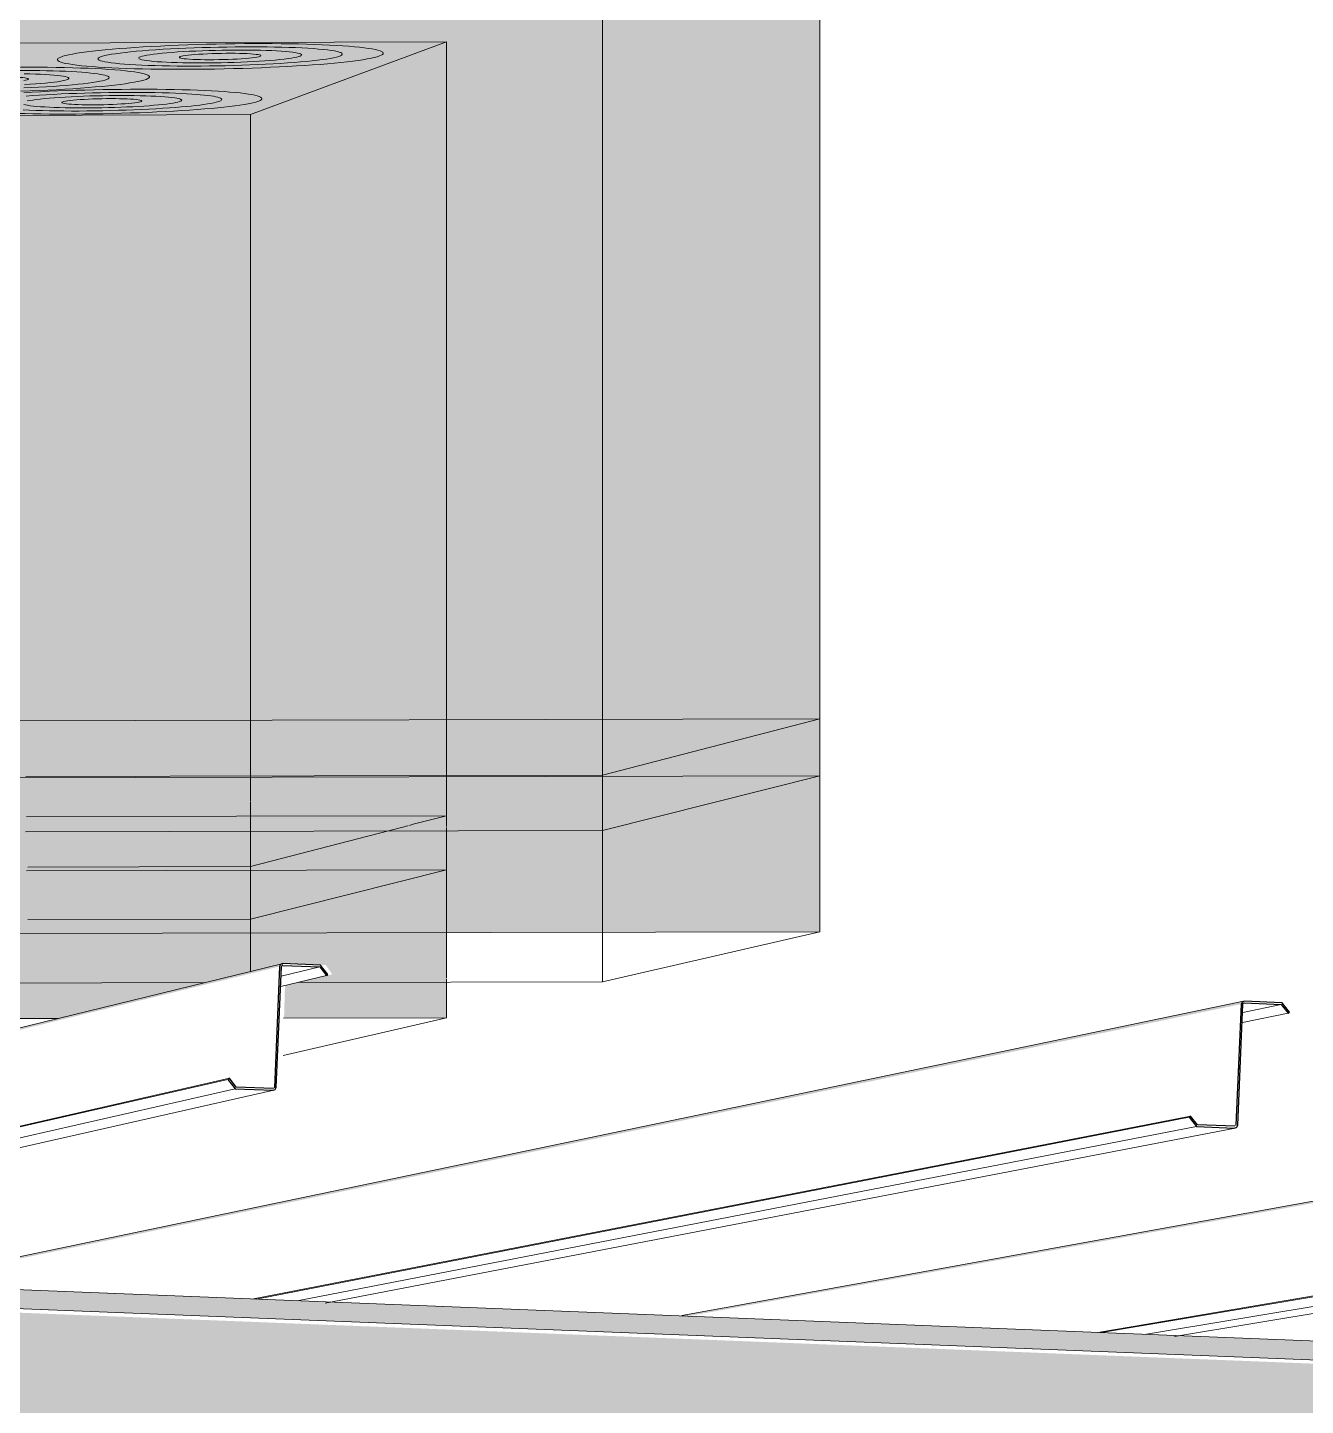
# Model space of a CAD drawing. Header units: inches. Extents: x 27328 to 121296, y -4075 to 4147.
# Drawn here: x 49626.9734 to 49627.0225, y 60.0461 to 60.099 of the extents above; entities that cross this region are included whole.
import ezdxf

# ---------------------------------------------------------------- set-up
doc = ezdxf.new("R2010")
doc.units = ezdxf.units.IN
doc.header["$MEASUREMENT"] = 0
doc.layers.add('M-EQPM', color=50, linetype='Continuous', lineweight=9)
doc.layers.add('S-BEAM', color=12, linetype='Continuous', lineweight=9)

# ---------------------------------------------------------------- blocks, each defined once
blk = doc.blocks.new('FP_268-mezzanine - perspective - structure only')
at = {"layer": 'S-BEAM'}
blk.add_line((23020.15138, 60.058982), (23020.15145, 60.059052), dxfattribs=at)
blk = doc.blocks.new('FP_269-mezzanine - perspective - structure only')
at = {"layer": 'S-BEAM'}
for p, q in [((23020.114618, 60.062931), (23020.114627, 60.062939)), ((23020.114706, 60.063018), (23020.114745, 60.063056))]:
    blk.add_line(p, q, dxfattribs=at)

msp = doc.modelspace()

# ---------------------------------------------------------------- hatches: boundary and pattern name
at = {"layer": 'M-EQPM', "lineweight": 5, "transparency": 33554631}
for points in [[(49626.964001, 60.070166), (49627.003827, 60.070261), (49627.003827, 60.103734), (49626.935682, 60.103496), (49626.935682, 60.094528), (49626.964001, 60.094618), (49626.964001, 60.091969), (49626.971478, 60.087555), (49626.970291, 60.084635), (49626.965058, 60.082832), (49626.965058, 60.075829), (49626.964579, 60.075678), (49626.964001, 60.075662), (49626.964001, 60.070958)], [(49626.963043, 60.064192), (49627.003827, 60.064281), (49627.003827, 60.072448), (49626.964001, 60.072351), (49626.963993, 60.070139), (49626.963043, 60.069861), (49626.963043, 60.06671)]]:
    msp.add_hatch(color=256, dxfattribs=at).paths.add_polyline_path(points, flags=0)
h = msp.add_hatch(color=256, dxfattribs=at)
h.paths.add_polyline_path([(49626.924887, 60.066509), (49626.925192, 60.06651), (49626.925192, 60.068361), (49626.924887, 60.068358)], flags=0)
h.paths.add_polyline_path([(49626.971897, 60.068666), (49626.971964, 60.068624), (49626.972, 60.068663), (49626.9719, 60.068666)], flags=0)
h.paths.add_polyline_path([(49626.971771, 60.068672), (49626.971845, 60.068624), (49626.971897, 60.068672), (49626.971903, 60.068725), (49626.972389, 60.068785), (49626.972381, 60.068836), (49626.972271, 60.068786), (49626.972242, 60.06881), (49626.971897, 60.068745), (49626.9719, 60.070721), (49626.972271, 60.07074), (49626.972245, 60.072085), (49626.971845, 60.072075), (49626.971759, 60.072078), (49626.971789, 60.070726), (49626.971845, 60.070715), (49626.971834, 60.068732), (49626.971845, 60.068711), (49626.971833, 60.068669), (49626.971772, 60.068672)], flags=0)
h.paths.add_polyline_path([(49626.972, 60.068613), (49626.972079, 60.068662), (49626.97203, 60.06864), (49626.972012, 60.068624)], flags=0)
h.paths.add_polyline_path([(49626.973118, 60.072209), (49626.973041, 60.072187), (49626.973104, 60.072207)], flags=0)
h.paths.add_polyline_path([(49626.973118, 60.068714), (49626.973104, 60.072211), (49626.972559, 60.072234), (49626.972389, 60.072233), (49626.972414, 60.072155), (49626.972389, 60.072148), (49626.972414, 60.070974), (49626.972473, 60.070961), (49626.972473, 60.068743), (49626.973114, 60.068715)], flags=0)
h.paths.add_polyline_path([(49626.972389, 60.068845), (49626.972381, 60.06886), (49626.972381, 60.068845)], flags=0)
h.paths.add_polyline_path([(49626.937457, 60.069485), (49626.938762, 60.069911), (49626.941532, 60.069918), (49626.941532, 60.070326), (49626.937457, 60.070317), (49626.937457, 60.06955)], flags=0)
h.paths.add_polyline_path([(49626.96343, 60.06997), (49626.964746, 60.069983), (49626.964746, 60.070189), (49626.964079, 60.07016), (49626.963452, 60.069976)], flags=0)
h.paths.add_polyline_path([(49626.964087, 60.072373), (49626.989511, 60.072435), (49626.989511, 60.09841), (49626.924887, 60.098195), (49626.924887, 60.094071), (49626.925853, 60.094525), (49626.964087, 60.094647), (49626.964087, 60.091996), (49626.971566, 60.087581), (49626.970379, 60.08466), (49626.965144, 60.082857), (49626.965144, 60.075851), (49626.964665, 60.0757), (49626.964087, 60.075685), (49626.964087, 60.072471)], flags=0)
h = msp.add_hatch(color=256, dxfattribs=at)
h.paths.add_polyline_path([(49626.966221, 60.068103), (49626.971651, 60.068116), (49626.971651, 60.070205), (49626.966221, 60.070192), (49626.966221, 60.068171)], flags=0)
h.paths.add_polyline_path([(49626.973418, 60.06812), (49626.989511, 60.068177), (49626.989511, 60.070247), (49626.973418, 60.070209), (49626.973418, 60.068171)], flags=0)
h.paths.add_polyline_path([(49626.972267, 60.068768), (49626.972271, 60.068804), (49626.972267, 60.068785)], flags=0)
h.paths.add_polyline_path([(49626.972271, 60.068845), (49626.972242, 60.068861), (49626.97227, 60.068845)], flags=0)
h.paths.add_polyline_path([(49626.955612, 60.069951), (49626.956226, 60.069976), (49626.956196, 60.070168), (49626.955612, 60.070142), (49626.955612, 60.069976)], flags=0)
h.paths.add_polyline_path([(49626.972389, 60.072233), (49626.973118, 60.072209), (49626.97314, 60.070968), (49626.973418, 60.070999), (49626.973408, 60.072349), (49626.973317, 60.072354), (49626.973187, 60.072375), (49626.972442, 60.072354), (49626.972389, 60.072318), (49626.972389, 60.072235)], flags=0)
h.paths.add_polyline_path([(49626.972271, 60.0708), (49626.972389, 60.070806), (49626.972414, 60.072155), (49626.972389, 60.072183), (49626.972389, 60.072233), (49626.971771, 60.072205), (49626.971651, 60.072153), (49626.971673, 60.070823), (49626.971759, 60.070819), (49626.971792, 60.072079), (49626.972096, 60.072076), (49626.972271, 60.072082), (49626.972271, 60.0708)], flags=0)
h.paths.add_polyline_path([(49626.930005, 60.071703), (49626.930076, 60.071703), (49626.933217, 60.072799), (49626.933217, 60.081212), (49626.933145, 60.081212), (49626.930005, 60.079989), (49626.930005, 60.072304)], flags=0)
h.paths.add_polyline_path([(49626.964087, 60.071713), (49626.964746, 60.071715), (49626.966221, 60.072155), (49626.966221, 60.072378), (49626.964087, 60.072373), (49626.964087, 60.071715)], flags=0)
h.paths.add_polyline_path([(49626.956226, 60.072432), (49626.956182, 60.072421), (49626.956221, 60.072431)], flags=0)
h.paths.add_polyline_path([(49626.955612, 60.072352), (49626.956226, 60.072354), (49626.956196, 60.072435), (49626.955861, 60.072438), (49626.955612, 60.072406)], flags=0)
h.paths.add_polyline_path([(49626.934027, 60.073107), (49626.9341, 60.073107), (49626.93531, 60.07353), (49626.93531, 60.094555), (49626.934027, 60.094551), (49626.934027, 60.073526)], flags=0)
h = msp.add_hatch(color=256, dxfattribs=at)
h.paths.add_polyline_path([(49626.966221, 60.066602), (49626.971651, 60.066614), (49626.971651, 60.068116), (49626.966221, 60.068103), (49626.966221, 60.06673)], flags=0)
h.paths.add_polyline_path([(49626.973418, 60.066618), (49626.989511, 60.066654), (49626.989511, 60.068157), (49626.973418, 60.06812), (49626.973418, 60.06673)], flags=0)
h.paths.add_polyline_path([(49626.972672, 60.072318), (49626.972473, 60.072351), (49626.972655, 60.072321)], flags=0)
h.paths.add_polyline_path([(49626.966221, 60.070192), (49626.971651, 60.070205), (49626.971651, 60.072183), (49626.972059, 60.072228), (49626.972389, 60.072235), (49626.972414, 60.072331), (49626.972473, 60.072355), (49626.973288, 60.072362), (49626.973418, 60.072341), (49626.973418, 60.070209), (49626.989511, 60.070247), (49626.989511, 60.072435), (49626.966221, 60.072378), (49626.966221, 60.070282)], flags=0)
h = msp.add_hatch(color=256, dxfattribs=at)
h.paths.add_polyline_path([(49626.971759, 60.068596), (49626.971748, 60.068632), (49626.97175, 60.068603)], flags=0)
h.paths.add_polyline_path([(49626.960332, 60.060921), (49626.974627, 60.060951), (49626.983442, 60.06309), (49626.984886, 60.063), (49626.985124, 60.06266), (49626.985088, 60.062633), (49626.983321, 60.062208), (49626.983286, 60.060968), (49626.989511, 60.060981), (49626.989511, 60.068157), (49626.973118, 60.068119), (49626.973087, 60.068692), (49626.972742, 60.06866), (49626.971845, 60.068587), (49626.971759, 60.068582), (49626.971743, 60.068116), (49626.963128, 60.068096), (49626.963128, 60.061644), (49626.961964, 60.061343)], flags=0)
h.paths.add_polyline_path([(49626.925192, 60.061125), (49626.925192, 60.068361), (49626.924887, 60.068358), (49626.924887, 60.061139)], flags=0)
h.paths.add_polyline_path([(49626.983365, 60.063016), (49626.983368, 60.06304), (49626.983356, 60.063025)], flags=0)
h.paths.add_polyline_path([(49626.972271, 60.068117), (49626.972275, 60.0686), (49626.972389, 60.06858), (49626.972364, 60.068117)], flags=0)
h = msp.add_hatch(color=256, dxfattribs=at)
h.paths.add_polyline_path([(49626.963128, 60.068096), (49626.964746, 60.0681), (49626.964746, 60.068472), (49626.966221, 60.068495), (49626.966221, 60.068103), (49626.971651, 60.068116), (49626.971649, 60.068688), (49626.966221, 60.068676), (49626.966221, 60.068505), (49626.964746, 60.068481), (49626.964746, 60.068672), (49626.963128, 60.068669), (49626.963128, 60.068171)], flags=0)
h.paths.add_polyline_path([(49626.973418, 60.06812), (49626.989511, 60.068177), (49626.989511, 60.06873), (49626.973418, 60.068666), (49626.973418, 60.068171)], flags=0)
h.paths.add_polyline_path([(49626.972271, 60.068604), (49626.972743, 60.068691), (49626.972407, 60.068659), (49626.972428, 60.068629), (49626.972296, 60.068607)], flags=0)
h.paths.add_polyline_path([(49626.971759, 60.068624), (49626.971741, 60.068689), (49626.971698, 60.068672), (49626.971748, 60.068632)], flags=0)
h.paths.add_polyline_path([(49626.971964, 60.068585), (49626.972271, 60.068614), (49626.972244, 60.06862), (49626.972207, 60.068648), (49626.972096, 60.068633), (49626.972031, 60.068641), (49626.971964, 60.068624), (49626.971934, 60.068612), (49626.971886, 60.068657), (49626.971823, 60.068606), (49626.971781, 60.068606), (49626.971845, 60.068587), (49626.971947, 60.068586)], flags=0)
at = {"layer": 'S-BEAM', "lineweight": 5}
for points in [[(49626.953432, 60.05571), (49626.983116, 60.062947), (49626.983153, 60.063026), (49626.983236, 60.063056), (49626.953432, 60.055773), (49626.953432, 60.055744)], [(49626.96843, 60.050758), (49627.019983, 60.061504), (49627.020021, 60.061583), (49627.020104, 60.061613), (49626.968193, 60.050768), (49626.96837, 60.050761)], [(49626.998872, 60.049553), (49627.056942, 60.060057), (49627.05698, 60.060136), (49627.057063, 60.060167), (49626.998602, 60.049564), (49626.998804, 60.049556)], [(49626.982874, 60.058266), (49626.982869, 60.0583), (49626.982869, 60.058266)], [(49627.01974, 60.056817), (49627.019741, 60.056854), (49627.01971, 60.056818), (49627.019735, 60.056817)]]:
    msp.add_hatch(color=256, dxfattribs=at).paths.add_polyline_path(points, flags=0)
h = msp.add_hatch(color=256, dxfattribs=at)
h.paths.add_polyline_path([(49627.10943, 60.044421), (49627.109461, 60.045155), (49627.066747, 60.046845), (49627.066747, 60.046112), (49627.108366, 60.044464)], flags=0)
h.paths.add_polyline_path([(49627.051335, 60.046722), (49627.051572, 60.047446), (49626.953437, 60.05133), (49626.953439, 60.050599), (49627.051163, 60.046729)], flags=0)
h.paths.add_polyline_path([(49626.91435, 60.052147), (49626.91435, 60.052877), (49626.906667, 60.053181), (49626.906726, 60.053101), (49626.906726, 60.052449), (49626.91435, 60.052147)], flags=0)
h.paths.add_polyline_path([(49626.903493, 60.052577), (49626.90568, 60.05322), (49626.881737, 60.054168), (49626.881707, 60.05344), (49626.903028, 60.052595)], flags=0)
h = msp.add_hatch(color=256, dxfattribs=at)
h.paths.add_polyline_path([(49627.108406, 60.043827), (49627.108465, 60.04417), (49627.108538, 60.044302), (49627.108579, 60.044323), (49627.066752, 60.045957), (49627.066752, 60.045477), (49627.108372, 60.043828)], flags=0)
h.paths.add_polyline_path([(49627.051099, 60.046097), (49627.051246, 60.046457), (49627.051293, 60.046592), (49626.953441, 60.050445), (49626.953443, 60.049967), (49627.051094, 60.046098)], flags=0)
h.paths.add_polyline_path([(49626.914354, 60.051516), (49626.914353, 60.052016), (49626.906728, 60.052289), (49626.906729, 60.051818), (49626.914353, 60.051516)], flags=0)
h.paths.add_polyline_path([(49626.901602, 60.052021), (49626.903031, 60.052464), (49626.881346, 60.053301), (49626.881299, 60.053067), (49626.88128, 60.052826), (49626.898663, 60.052138)], flags=0)
h = msp.add_hatch(color=256, dxfattribs=at)
h.paths.add_polyline_path([(49627.080639, 60.035237), (49627.108045, 60.035283), (49627.108372, 60.043828), (49627.066752, 60.045477), (49627.066772, 60.035791), (49627.079496, 60.035283)], flags=0)
h.paths.add_polyline_path([(49626.991775, 60.039032), (49627.040796, 60.039126), (49627.042269, 60.039243), (49627.044117, 60.03969), (49627.045993, 60.040497), (49627.047208, 60.041274), (49627.04798, 60.041878), (49627.049272, 60.043153), (49627.050391, 60.044717), (49627.05109, 60.046098), (49626.953442, 60.049967), (49626.953454, 60.043688), (49626.977305, 60.043685), (49626.981381, 60.043608), (49626.984427, 60.043476), (49626.985623, 60.043372), (49626.987402, 60.043141), (49626.987785, 60.043036), (49626.988491, 60.042763), (49626.989352, 60.042316), (49626.990171, 60.041698), (49626.991019, 60.040715), (49626.991548, 60.039757), (49626.991755, 60.039096)], flags=0)
h.paths.add_polyline_path([(49626.88618, 60.047567), (49626.886452, 60.047567), (49626.901602, 60.052021), (49626.88128, 60.052826), (49626.881274, 60.05268), (49626.881953, 60.051619), (49626.882976, 60.050287), (49626.883499, 60.049741), (49626.884619, 60.048713), (49626.885581, 60.047963), (49626.886094, 60.047623)], flags=0)
h.paths.add_polyline_path([(49626.894286, 60.04758), (49626.914354, 60.047624), (49626.914353, 60.051516), (49626.906729, 60.051818), (49626.906695, 60.051615), (49626.906377, 60.051514), (49626.901904, 60.050246), (49626.901904, 60.050119), (49626.902232, 60.049847), (49626.902189, 60.049796), (49626.894293, 60.047582)], flags=0)

# ---------------------------------------------------------------- linework, layer by layer
at = {"layer": 'M-EQPM'}
for p, q in [((49627.003827, 60.070261), (49627.003827, 60.103734)), ((49626.995497, 60.07244), (49626.995497, 60.100636)), ((49626.93531, 60.09823), (49626.989511, 60.09841)), ((49626.989511, 60.09841), (49626.982002, 60.095617)), ((49626.989511, 60.072435), (49626.989511, 60.09841)), ((49626.982002, 60.095617), (49626.935351, 60.095467)), ((49626.982002, 60.072428), (49626.982002, 60.095617)), ((49626.964001, 60.072351), (49627.003827, 60.072448)), ((49626.982002, 60.07024), (49626.982002, 60.072428)), ((49626.989511, 60.070247), (49626.989511, 60.072435)), ((49627.003827, 60.072448), (49626.995497, 60.070285)), ((49626.995497, 60.070253), (49626.995497, 60.07244)), ((49627.003827, 60.064281), (49627.003827, 60.072448)), ((49627.003827, 60.070261), (49626.964001, 60.070166)), ((49626.995497, 60.070285), (49626.97338, 60.070232)), ((49626.982002, 60.069283), (49626.982002, 60.07024)), ((49626.989511, 60.069619), (49626.989511, 60.070247)), ((49626.995497, 60.068162), (49627.003827, 60.070261)), ((49626.995497, 60.069887), (49626.995497, 60.070253)), ((49626.995497, 60.069887), (49626.995497, 60.070253)), ((49626.995497, 60.068162), (49626.995497, 60.06988)), ((49626.995497, 60.068162), (49626.995497, 60.06988)), ((49626.982002, 60.068723), (49626.982002, 60.069265)), ((49626.989511, 60.068357), (49626.989511, 60.069607)), ((49626.973415, 60.068693), (49626.989511, 60.06873)), ((49626.982002, 60.068601), (49626.982002, 60.068723)), ((49626.989511, 60.06873), (49626.988235, 60.068399)), ((49626.989511, 60.068357), (49626.989511, 60.06873)), ((49626.973371, 60.068111), (49626.995497, 60.068162)), ((49626.982002, 60.068511), (49626.982002, 60.068597)), ((49626.982002, 60.06843), (49626.982002, 60.068497)), ((49626.982002, 60.06815), (49626.982002, 60.06842)), ((49626.987297, 60.068155), (49626.982002, 60.06678)), ((49626.982002, 60.066648), (49626.982002, 60.06815)), ((49626.987886, 60.068308), (49626.987297, 60.068155)), ((49626.988038, 60.068347), (49626.987905, 60.068313)), ((49626.988227, 60.068396), (49626.988065, 60.068354)), ((49626.989511, 60.068317), (49626.989511, 60.068355)), ((49626.989511, 60.068317), (49626.989511, 60.068355)), ((49626.989511, 60.068177), (49626.989511, 60.068277)), ((49626.989511, 60.068177), (49626.989511, 60.068277)), ((49626.989511, 60.066654), (49626.989511, 60.068157)), ((49626.989511, 60.063694), (49626.989511, 60.068157)), ((49626.995497, 60.063939), (49626.995497, 60.068162)), ((49626.989511, 60.066654), (49626.973408, 60.066618)), ((49626.982002, 60.06678), (49626.973455, 60.06676)), ((49626.982002, 60.066648), (49626.982002, 60.06678)), ((49626.982002, 60.064763), (49626.989511, 60.066654)), ((49626.982002, 60.066332), (49626.982002, 60.066648)), ((49626.982002, 60.066332), (49626.982002, 60.066648)), ((49626.982002, 60.064763), (49626.982002, 60.066326)), ((49626.982002, 60.064763), (49626.982002, 60.066326)), ((49626.973464, 60.064744), (49626.982002, 60.064763)), ((49626.982002, 60.063386), (49626.982002, 60.064763)), ((49627.003827, 60.064281), (49626.963043, 60.064192)), ((49626.995497, 60.062361), (49627.003827, 60.064281)), ((49626.995497, 60.062361), (49626.995497, 60.063933)), ((49626.982002, 60.062763), (49626.982002, 60.063369)), ((49626.989511, 60.062539), (49626.989511, 60.063683)), ((49626.963092, 60.062293), (49626.980274, 60.062329)), ((49626.98385, 60.062336), (49626.995497, 60.062361)), ((49626.989511, 60.062502), (49626.989511, 60.062537)), ((49626.989511, 60.062374), (49626.989511, 60.062466)), ((49626.989511, 60.060981), (49626.989511, 60.062356)), ((49626.974632, 60.060951), (49626.960332, 60.060921)), ((49626.983249, 60.059538), (49626.989511, 60.060981)), ((49626.989511, 60.060981), (49626.983269, 60.060968))]:
    msp.add_line(p, q, dxfattribs=at)
for points in [[(49626.974722, 60.097825, 0), (49626.974806, 60.097853, 0), (49626.97491, 60.097882, 0), (49626.975034, 60.097911, 0), (49626.975178, 60.097939, 0), (49626.975341, 60.097967, 0), (49626.975523, 60.097995, 0), (49626.975722, 60.098022, 0), (49626.97594, 60.098048, 0), (49626.976174, 60.098074, 0), (49626.976424, 60.0981, 0), (49626.976689, 60.098124, 0), (49626.976968, 60.098147, 0), (49626.97726, 60.09817, 0), (49626.977565, 60.098191, 0), (49626.977881, 60.098211, 0), (49626.978207, 60.09823, 0), (49626.978542, 60.098247, 0), (49626.978885, 60.098264, 0), (49626.979235, 60.098278, 0), (49626.97959, 60.098292, 0), (49626.97995, 60.098303, 0), (49626.980313, 60.098314, 0), (49626.980677, 60.098322, 0), (49626.981042, 60.098329, 0), (49626.981407, 60.098335, 0), (49626.981769, 60.098338, 0), (49626.982128, 60.09834, 0), (49626.982483, 60.098341, 0), (49626.982833, 60.098339, 0), (49626.983175, 60.098336, 0), (49626.98351, 60.098332, 0), (49626.983835, 60.098325, 0), (49626.98415, 60.098317, 0), (49626.984454, 60.098308, 0), (49626.984745, 60.098297, 0), (49626.985023, 60.098284, 0), (49626.985287, 60.09827, 0), (49626.985536, 60.098254, 0), (49626.985768, 60.098237, 0), (49626.985984, 60.098219, 0), (49626.986181, 60.098199, 0), (49626.986361, 60.098178, 0), (49626.986522, 60.098156, 0), (49626.986664, 60.098133, 0), (49626.986785, 60.09811, 0), (49626.986887, 60.098085, 0), (49626.986968, 60.098059, 0), (49626.987028, 60.098033, 0), (49626.987067, 60.098006, 0), (49626.987084, 60.097978, 0), (49626.987081, 60.09795, 0), (49626.987056, 60.097922, 0), (49626.987011, 60.097894, 0), (49626.986944, 60.097865, 0), (49626.986857, 60.097836, 0), (49626.98675, 60.097808, 0), (49626.986622, 60.097779, 0), (49626.986475, 60.097751, 0), (49626.98631, 60.097723, 0), (49626.986125, 60.097695, 0), (49626.985923, 60.097668, 0), (49626.985704, 60.097642, 0), (49626.985469, 60.097616, 0), (49626.985217, 60.097591, 0), (49626.984952, 60.097567, 0), (49626.984672, 60.097544, 0), (49626.98438, 60.097522, 0), (49626.984076, 60.097501, 0), (49626.983761, 60.097481, 0), (49626.983436, 60.097463, 0), (49626.983103, 60.097445, 0), (49626.982762, 60.09743, 0), (49626.982415, 60.097415, 0), (49626.982062, 60.097402, 0), (49626.981706, 60.09739, 0), (49626.981346, 60.09738, 0), (49626.980985, 60.097372, 0), (49626.980624, 60.097365, 0), (49626.980263, 60.09736, 0), (49626.979904, 60.097356, 0), (49626.979549, 60.097354, 0), (49626.979197, 60.097354, 0), (49626.978851, 60.097355, 0), (49626.978512, 60.097358, 0), (49626.978181, 60.097363, 0), (49626.977858, 60.097369, 0), (49626.977546, 60.097377, 0), (49626.977244, 60.097386, 0), (49626.976954, 60.097397, 0), (49626.976678, 60.09741, 0), (49626.976415, 60.097423, 0), (49626.976167, 60.097439, 0), (49626.975935, 60.097456, 0), (49626.97572, 60.097474, 0), (49626.975521, 60.097493, 0), (49626.97534, 60.097513, 0), (49626.975178, 60.097535, 0), (49626.975035, 60.097558, 0), (49626.974911, 60.097581, 0), (49626.974807, 60.097606, 0), (49626.974723, 60.097631, 0), (49626.97466, 60.097658, 0), (49626.974618, 60.097684, 0), (49626.974597, 60.097712, 0), (49626.974597, 60.097739, 0), (49626.974617, 60.097768, 0), (49626.974659, 60.097796, 0), (49626.974722, 60.097825, 0)], [(49626.976249, 60.09783, 0), (49626.976324, 60.097855, 0), (49626.976419, 60.09788, 0), (49626.976535, 60.097904, 0), (49626.97667, 60.097929, 0), (49626.976824, 60.097953, 0), (49626.976996, 60.097977, 0), (49626.977187, 60.098, 0), (49626.977394, 60.098022, 0), (49626.977616, 60.098044, 0), (49626.977854, 60.098065, 0), (49626.978105, 60.098084, 0), (49626.978369, 60.098103, 0), (49626.978644, 60.098121, 0), (49626.978929, 60.098137, 0), (49626.979224, 60.098152, 0), (49626.979525, 60.098165, 0), (49626.979833, 60.098177, 0), (49626.980145, 60.098188, 0), (49626.98046, 60.098196, 0), (49626.980778, 60.098204, 0), (49626.981095, 60.098209, 0), (49626.981412, 60.098213, 0), (49626.981725, 60.098216, 0), (49626.982035, 60.098216, 0), (49626.982339, 60.098215, 0), (49626.982636, 60.098212, 0), (49626.982925, 60.098208, 0), (49626.983204, 60.098202, 0), (49626.983473, 60.098194, 0), (49626.983729, 60.098185, 0), (49626.983972, 60.098174, 0), (49626.9842, 60.098161, 0), (49626.984414, 60.098147, 0), (49626.98461, 60.098132, 0), (49626.984789, 60.098116, 0), (49626.98495, 60.098098, 0), (49626.985093, 60.098079, 0), (49626.985215, 60.098059, 0), (49626.985318, 60.098038, 0), (49626.9854, 60.098016, 0), (49626.985461, 60.097993, 0), (49626.985501, 60.09797, 0), (49626.985519, 60.097946, 0), (49626.985516, 60.097922, 0), (49626.985492, 60.097897, 0), (49626.985447, 60.097872, 0), (49626.98538, 60.097847, 0), (49626.985293, 60.097822, 0), (49626.985185, 60.097798, 0), (49626.985058, 60.097773, 0), (49626.984911, 60.097749, 0), (49626.984746, 60.097725, 0), (49626.984564, 60.097701, 0), (49626.984364, 60.097679, 0), (49626.984148, 60.097657, 0), (49626.983917, 60.097636, 0), (49626.983673, 60.097616, 0), (49626.983415, 60.097597, 0), (49626.983146, 60.097579, 0), (49626.982867, 60.097562, 0), (49626.982578, 60.097547, 0), (49626.982281, 60.097533, 0), (49626.981978, 60.09752, 0), (49626.98167, 60.097509, 0), (49626.981358, 60.0975, 0), (49626.981043, 60.097492, 0), (49626.980728, 60.097485, 0), (49626.980414, 60.097481, 0), (49626.980101, 60.097478, 0), (49626.979791, 60.097476, 0), (49626.979486, 60.097476, 0), (49626.979188, 60.097478, 0), (49626.978897, 60.097482, 0), (49626.978614, 60.097487, 0), (49626.978342, 60.097494, 0), (49626.978081, 60.097502, 0), (49626.977832, 60.097512, 0), (49626.977597, 60.097524, 0), (49626.977377, 60.097537, 0), (49626.977172, 60.097551, 0), (49626.976984, 60.097567, 0), (49626.976813, 60.097584, 0), (49626.976661, 60.097602, 0), (49626.976527, 60.097622, 0), (49626.976413, 60.097642, 0), (49626.97632, 60.097663, 0), (49626.976246, 60.097685, 0), (49626.976194, 60.097708, 0), (49626.976162, 60.097732, 0), (49626.976152, 60.097756, 0), (49626.976163, 60.09778, 0), (49626.976196, 60.097805, 0), (49626.976249, 60.09783, 0)], [(49626.983685, 60.097803, 0), (49626.983572, 60.097784, 0), (49626.983441, 60.097765, 0), (49626.983293, 60.097746, 0), (49626.983128, 60.097728, 0), (49626.982949, 60.097711, 0), (49626.982755, 60.097694, 0), (49626.982549, 60.097679, 0), (49626.982331, 60.097665, 0), (49626.982104, 60.097652, 0), (49626.981868, 60.09764, 0), (49626.981625, 60.097629, 0), (49626.981377, 60.09762, 0), (49626.981126, 60.097613, 0), (49626.980873, 60.097607, 0), (49626.980619, 60.097603, 0), (49626.980367, 60.0976, 0), (49626.980118, 60.097599, 0), (49626.979874, 60.097599, 0), (49626.979636, 60.097601, 0), (49626.979406, 60.097605, 0), (49626.979185, 60.09761, 0), (49626.978975, 60.097617, 0), (49626.978777, 60.097625, 0), (49626.978593, 60.097635, 0), (49626.978424, 60.097646, 0), (49626.978271, 60.097659, 0), (49626.978134, 60.097673, 0), (49626.978016, 60.097687, 0), (49626.977916, 60.097703, 0), (49626.977835, 60.09772, 0), (49626.977774, 60.097738, 0), (49626.977734, 60.097756, 0), (49626.977713, 60.097775, 0), (49626.977714, 60.097795, 0), (49626.977735, 60.097815, 0), (49626.977777, 60.097835, 0)], [(49626.977777, 60.097835, 0), (49626.977839, 60.097855, 0), (49626.977921, 60.097875, 0), (49626.978023, 60.097895, 0), (49626.978144, 60.097914, 0), (49626.978282, 60.097934, 0), (49626.978438, 60.097952, 0), (49626.978609, 60.09797, 0), (49626.978796, 60.097987, 0), (49626.978996, 60.098003, 0), (49626.979209, 60.098018, 0), (49626.979433, 60.098032, 0), (49626.979666, 60.098044, 0), (49626.979906, 60.098056, 0), (49626.980153, 60.098066, 0), (49626.980405, 60.098074, 0), (49626.98066, 60.098081, 0), (49626.980916, 60.098086, 0), (49626.981171, 60.09809, 0), (49626.981424, 60.098092, 0), (49626.981673, 60.098092, 0), (49626.981916, 60.098091, 0), (49626.982152, 60.098088, 0), (49626.98238, 60.098083, 0), (49626.982596, 60.098077, 0), (49626.982801, 60.098069, 0), (49626.982993, 60.09806, 0), (49626.983171, 60.09805, 0), (49626.983332, 60.098038, 0), (49626.983477, 60.098024, 0), (49626.983604, 60.09801, 0), (49626.983713, 60.097994, 0), (49626.983802, 60.097978, 0), (49626.983872, 60.09796, 0), (49626.983921, 60.097942, 0), (49626.983949, 60.097923, 0), (49626.983957, 60.097903, 0), (49626.983943, 60.097884, 0), (49626.983909, 60.097864, 0), (49626.983855, 60.097844, 0), (49626.98378, 60.097823, 0), (49626.983685, 60.097803, 0)], [(49626.979304, 60.09784, 0), (49626.979352, 60.097854, 0), (49626.979419, 60.097868, 0), (49626.979506, 60.097882, 0), (49626.979611, 60.097896, 0), (49626.979732, 60.097908, 0), (49626.979868, 60.09792, 0), (49626.980017, 60.097931, 0), (49626.980178, 60.097941, 0), (49626.980347, 60.097949, 0), (49626.980523, 60.097956, 0), (49626.980703, 60.097962, 0), (49626.980884, 60.097965, 0), (49626.981065, 60.097968, 0), (49626.981243, 60.097968, 0), (49626.981416, 60.097967, 0), (49626.98158, 60.097964, 0), (49626.981734, 60.09796, 0), (49626.981876, 60.097954, 0), (49626.982004, 60.097947, 0), (49626.982116, 60.097938, 0), (49626.982211, 60.097928, 0), (49626.982287, 60.097917, 0), (49626.982343, 60.097905, 0), (49626.982379, 60.097892, 0), (49626.982393, 60.097878, 0), (49626.982387, 60.097864, 0), (49626.98236, 60.09785, 0), (49626.982312, 60.097835, 0), (49626.982244, 60.097821, 0), (49626.982157, 60.097807, 0), (49626.982052, 60.097794, 0), (49626.981931, 60.097781, 0), (49626.981794, 60.097769, 0), (49626.981645, 60.097759, 0), (49626.981485, 60.097749, 0), (49626.981316, 60.097741, 0), (49626.981141, 60.097734, 0), (49626.980961, 60.097728, 0), (49626.98078, 60.097724, 0), (49626.980599, 60.097722, 0), (49626.980422, 60.097722, 0), (49626.98025, 60.097723, 0), (49626.980086, 60.097725, 0), (49626.979932, 60.09773, 0), (49626.97979, 60.097736, 0), (49626.979662, 60.097743, 0), (49626.97955, 60.097752, 0), (49626.979456, 60.097762, 0), (49626.979379, 60.097773, 0), (49626.979323, 60.097785, 0), (49626.979287, 60.097798, 0), (49626.979272, 60.097811, 0), (49626.979277, 60.097825, 0), (49626.979304, 60.09784, 0)], [(49626.970466, 60.097256, 0), (49626.970748, 60.097268, 0), (49626.971035, 60.097279, 0), (49626.971326, 60.097288, 0), (49626.97162, 60.097296, 0), (49626.971915, 60.097302, 0), (49626.97221, 60.097307, 0), (49626.972504, 60.097311, 0), (49626.972795, 60.097313, 0), (49626.973083, 60.097313, 0), (49626.973367, 60.097312, 0), (49626.973645, 60.09731, 0)], [(49626.973179, 60.097435, 0), (49626.97353, 60.097435, 0), (49626.973877, 60.097434, 0), (49626.974216, 60.097431, 0), (49626.974548, 60.097426, 0), (49626.974871, 60.09742, 0), (49626.975184, 60.097412, 0), (49626.975486, 60.097403, 0), (49626.975776, 60.097392, 0), (49626.976052, 60.09738, 0), (49626.976315, 60.097366, 0), (49626.976562, 60.09735, 0), (49626.976794, 60.097334, 0), (49626.977009, 60.097316, 0), (49626.977207, 60.097296, 0), (49626.977387, 60.097276, 0), (49626.977549, 60.097254, 0), (49626.977691, 60.097232, 0), (49626.977814, 60.097208, 0), (49626.977917, 60.097184, 0), (49626.977999, 60.097159, 0), (49626.978061, 60.097133, 0), (49626.978102, 60.097107, 0), (49626.978122, 60.09708, 0), (49626.978121, 60.097052, 0), (49626.978099, 60.097024, 0), (49626.978057, 60.096996, 0), (49626.977993, 60.096968, 0), (49626.97791, 60.09694, 0), (49626.977806, 60.096912, 0), (49626.977682, 60.096884, 0), (49626.977539, 60.096856, 0), (49626.977377, 60.096829, 0), (49626.977197, 60.096802, 0), (49626.976999, 60.096775, 0), (49626.976785, 60.096749, 0), (49626.976554, 60.096724, 0), (49626.976307, 60.0967, 0), (49626.976046, 60.096676, 0), (49626.975771, 60.096653, 0), (49626.975484, 60.096632, 0), (49626.975184, 60.096611, 0), (49626.974874, 60.096592, 0), (49626.974554, 60.096573, 0), (49626.974225, 60.096556, 0), (49626.973889, 60.096541, 0), (49626.973546, 60.096526, 0), (49626.973198, 60.096514, 0)], [(49626.973315, 60.097186, 0), (49626.973538, 60.09718, 0), (49626.973749, 60.097174, 0), (49626.973949, 60.097166, 0), (49626.974134, 60.097156, 0), (49626.974305, 60.097145, 0), (49626.97446, 60.097132, 0), (49626.974598, 60.097119, 0), (49626.974719, 60.097104, 0), (49626.97482, 60.097088, 0), (49626.974902, 60.097072, 0), (49626.974964, 60.097054, 0), (49626.975006, 60.097036, 0), (49626.975027, 60.097017, 0), (49626.975027, 60.096998, 0), (49626.975007, 60.096978, 0), (49626.974966, 60.096958, 0), (49626.974905, 60.096938, 0), (49626.974823, 60.096919, 0), (49626.974723, 60.096899, 0), (49626.974604, 60.09688, 0), (49626.974467, 60.096861, 0), (49626.974313, 60.096843, 0), (49626.974143, 60.096826, 0), (49626.973959, 60.096809, 0), (49626.973761, 60.096793, 0), (49626.973551, 60.096779, 0), (49626.97333, 60.096765, 0)], [(49626.973645, 60.09731, 0), (49626.973916, 60.097306, 0), (49626.974179, 60.097301, 0), (49626.974432, 60.097294, 0), (49626.974676, 60.097286, 0), (49626.974909, 60.097277, 0), (49626.975129, 60.097266, 0), (49626.975337, 60.097254, 0), (49626.975531, 60.097241, 0), (49626.97571, 60.097226, 0), (49626.975874, 60.09721, 0), (49626.976022, 60.097194, 0)], [(49626.976022, 60.097194, 0), (49626.976143, 60.097178, 0), (49626.97625, 60.097161, 0), (49626.976342, 60.097143, 0), (49626.976419, 60.097125, 0), (49626.976481, 60.097106, 0), (49626.976528, 60.097087, 0)], [(49626.973164, 60.097043, 0), (49626.973264, 60.097034, 0), (49626.973346, 60.097024, 0), (49626.973409, 60.097012, 0), (49626.973454, 60.097, 0), (49626.973478, 60.096987, 0), (49626.973483, 60.096974, 0), (49626.973468, 60.09696, 0), (49626.973432, 60.096946, 0), (49626.973377, 60.096933, 0), (49626.973304, 60.096919, 0)], [(49626.976528, 60.097087, 0), (49626.976563, 60.097064, 0), (49626.976576, 60.09704, 0), (49626.976569, 60.097016, 0), (49626.97654, 60.096992, 0), (49626.97649, 60.096967, 0), (49626.976419, 60.096943, 0), (49626.976328, 60.096918, 0), (49626.976218, 60.096894, 0), (49626.976087, 60.09687, 0), (49626.975938, 60.096846, 0), (49626.975771, 60.096823, 0), (49626.975586, 60.0968, 0), (49626.975385, 60.096778, 0), (49626.975168, 60.096757, 0), (49626.974936, 60.096737, 0), (49626.974691, 60.096717, 0), (49626.974434, 60.096699, 0), (49626.974165, 60.096682, 0), (49626.973886, 60.096666, 0), (49626.973599, 60.096651, 0), (49626.973304, 60.096638, 0)], [(49626.97331, 60.09646, 0), (49626.973622, 60.096478, 0), (49626.973944, 60.096495, 0), (49626.974273, 60.096511, 0), (49626.974609, 60.096525, 0), (49626.97495, 60.096538, 0), (49626.975296, 60.09655, 0), (49626.975646, 60.09656, 0), (49626.975998, 60.096569, 0), (49626.97635, 60.096576, 0), (49626.976703, 60.096582, 0), (49626.977054, 60.096586, 0), (49626.977403, 60.096588, 0), (49626.977748, 60.096589, 0), (49626.978089, 60.096589, 0), (49626.978423, 60.096587, 0), (49626.978751, 60.096583, 0), (49626.97907, 60.096578, 0), (49626.97938, 60.096571, 0), (49626.97968, 60.096562, 0), (49626.979969, 60.096553, 0), (49626.980245, 60.096541, 0), (49626.980509, 60.096529, 0), (49626.980758, 60.096515, 0), (49626.980993, 60.096499, 0), (49626.981212, 60.096483, 0), (49626.981415, 60.096465, 0), (49626.981601, 60.096446, 0), (49626.98177, 60.096425, 0), (49626.98192, 60.096404, 0), (49626.982052, 60.096382, 0), (49626.982164, 60.096359, 0), (49626.982258, 60.096335, 0)], [(49626.973394, 60.096326, 0), (49626.97364, 60.096344, 0), (49626.973898, 60.096362, 0), (49626.974167, 60.096379, 0), (49626.974446, 60.096394, 0), (49626.974733, 60.096408, 0), (49626.975027, 60.096421, 0), (49626.975327, 60.096432, 0), (49626.975632, 60.096442, 0), (49626.97594, 60.096451, 0), (49626.976249, 60.096458, 0), (49626.976558, 60.096463, 0), (49626.976867, 60.096467, 0), (49626.977173, 60.096469, 0), (49626.977475, 60.096469, 0), (49626.977771, 60.096468, 0), (49626.978061, 60.096465, 0), (49626.978343, 60.096461, 0), (49626.978616, 60.096455, 0), (49626.978878, 60.096448, 0), (49626.979128, 60.096439, 0), (49626.979366, 60.096428, 0)], [(49626.973435, 60.09614, 0), (49626.973532, 60.096159, 0), (49626.973649, 60.096177, 0), (49626.973782, 60.096196, 0), (49626.973932, 60.096214, 0), (49626.974098, 60.096231, 0), (49626.974278, 60.096247, 0), (49626.974472, 60.096262, 0), (49626.974677, 60.096277, 0), (49626.974894, 60.09629, 0), (49626.975119, 60.096302, 0), (49626.975353, 60.096313, 0), (49626.975592, 60.096323, 0), (49626.975837, 60.096331, 0), (49626.976084, 60.096338, 0), (49626.976333, 60.096343, 0), (49626.976582, 60.096347, 0), (49626.976829, 60.096349, 0), (49626.977072, 60.096349, 0), (49626.97731, 60.096349, 0), (49626.977542, 60.096346, 0), (49626.977765, 60.096342, 0), (49626.977979, 60.096336, 0), (49626.978181, 60.096329, 0), (49626.978371, 60.096321, 0), (49626.978548, 60.096311, 0), (49626.978709, 60.0963, 0), (49626.978855, 60.096287, 0), (49626.978983, 60.096273, 0), (49626.979094, 60.096259, 0)], [(49626.976819, 60.096229, 0), (49626.97698, 60.096227, 0), (49626.977132, 60.096224, 0), (49626.977273, 60.096218, 0), (49626.977401, 60.096212, 0), (49626.977515, 60.096204, 0), (49626.977614, 60.096195, 0), (49626.977694, 60.096185, 0), (49626.977757, 60.096174, 0), (49626.977801, 60.096162, 0), (49626.977824, 60.096149, 0), (49626.977828, 60.096136, 0), (49626.977813, 60.096122, 0), (49626.977777, 60.096109, 0), (49626.977722, 60.096095, 0), (49626.977648, 60.096082, 0), (49626.977557, 60.096069, 0), (49626.977449, 60.096057, 0), (49626.977327, 60.096045, 0), (49626.977191, 60.096034, 0), (49626.977043, 60.096024, 0), (49626.976886, 60.096015, 0), (49626.976721, 60.096008, 0), (49626.976551, 60.096002, 0), (49626.976377, 60.095997, 0), (49626.976202, 60.095994, 0), (49626.976029, 60.095992, 0), (49626.975859, 60.095992, 0), (49626.975694, 60.095993, 0), (49626.975538, 60.095996, 0), (49626.975391, 60.096001, 0), (49626.975256, 60.096007, 0), (49626.975135, 60.096014, 0), (49626.975029, 60.096022, 0), (49626.974939, 60.096032, 0), (49626.974867, 60.096042, 0), (49626.974814, 60.096054, 0), (49626.974779, 60.096066, 0), (49626.974765, 60.096079, 0), (49626.974771, 60.096092, 0), (49626.974796, 60.096106, 0)], [(49626.974796, 60.096106, 0), (49626.974841, 60.09612, 0), (49626.974905, 60.096133, 0), (49626.974987, 60.096146, 0), (49626.975087, 60.096159, 0), (49626.975202, 60.096171, 0), (49626.975331, 60.096182, 0), (49626.975473, 60.096193, 0), (49626.975626, 60.096202, 0), (49626.975788, 60.09621, 0), (49626.975956, 60.096217, 0), (49626.976129, 60.096223, 0), (49626.976304, 60.096227, 0), (49626.976478, 60.096229, 0), (49626.976651, 60.09623, 0), (49626.976819, 60.096229, 0)], [(49626.979363, 60.09617, 0), (49626.979354, 60.096152, 0), (49626.979327, 60.096133, 0), (49626.97928, 60.096114, 0), (49626.979216, 60.096096, 0), (49626.979133, 60.096077, 0), (49626.979033, 60.096059, 0), (49626.978916, 60.096041, 0), (49626.978783, 60.096023, 0), (49626.978634, 60.096006, 0), (49626.978472, 60.09599, 0), (49626.978296, 60.095974, 0), (49626.978107, 60.095959, 0), (49626.977908, 60.095945, 0), (49626.977699, 60.095932, 0), (49626.977481, 60.095921, 0), (49626.977256, 60.09591, 0)], [(49626.979094, 60.096259, 0), (49626.979175, 60.096245, 0), (49626.979242, 60.096231, 0), (49626.979294, 60.096217, 0), (49626.979332, 60.096201, 0), (49626.979355, 60.096186, 0), (49626.979363, 60.09617, 0)], [(49626.979366, 60.096428, 0), (49626.97956, 60.096418, 0), (49626.979744, 60.096407, 0), (49626.979916, 60.096394, 0), (49626.980075, 60.096381, 0), (49626.980222, 60.096367, 0), (49626.980355, 60.096352, 0)], [(49626.980852, 60.096247, 0), (49626.980884, 60.096225, 0), (49626.980897, 60.096204, 0), (49626.980892, 60.096182, 0), (49626.980869, 60.096159, 0), (49626.980826, 60.096137, 0), (49626.980766, 60.096114, 0), (49626.980688, 60.096091, 0), (49626.980592, 60.096069, 0), (49626.980479, 60.096046, 0), (49626.980349, 60.096024, 0), (49626.980203, 60.096003, 0)], [(49626.980355, 60.096352, 0), (49626.980474, 60.096336, 0), (49626.98058, 60.09632, 0), (49626.98067, 60.096302, 0), (49626.980746, 60.096284, 0), (49626.980807, 60.096266, 0), (49626.980852, 60.096247, 0)], [(49626.982258, 60.096335, 0), (49626.982328, 60.096312, 0), (49626.982381, 60.096288, 0), (49626.982416, 60.096264, 0), (49626.982432, 60.096239, 0), (49626.98243, 60.096214, 0), (49626.98241, 60.096188, 0), (49626.982372, 60.096163, 0), (49626.982316, 60.096137, 0), (49626.982243, 60.096111, 0), (49626.982151, 60.096085, 0), (49626.982043, 60.096059, 0)], [(49626.974615, 60.095637, 0), (49626.974289, 60.095639, 0), (49626.973969, 60.095642, 0), (49626.973657, 60.095647, 0), (49626.973352, 60.095653, 0), (49626.973057, 60.09566, 0), (49626.972772, 60.095669, 0), (49626.972498, 60.095679, 0), (49626.972236, 60.095691, 0), (49626.971986, 60.095704, 0), (49626.97175, 60.095718, 0), (49626.971528, 60.095733, 0), (49626.971321, 60.09575, 0), (49626.971129, 60.095768, 0), (49626.970954, 60.095787, 0), (49626.970795, 60.095807, 0), (49626.970653, 60.095828, 0)], [(49626.979138, 60.095893, 0), (49626.978894, 60.095875, 0), (49626.978639, 60.095858, 0), (49626.978373, 60.095842, 0), (49626.978099, 60.095827, 0), (49626.977816, 60.095814, 0), (49626.977527, 60.095801, 0), (49626.977233, 60.09579, 0), (49626.976935, 60.095781, 0), (49626.976634, 60.095773, 0), (49626.976332, 60.095766, 0), (49626.97603, 60.095761, 0), (49626.975729, 60.095758, 0), (49626.97543, 60.095755, 0), (49626.975135, 60.095755, 0), (49626.974845, 60.095756, 0), (49626.974562, 60.095759, 0), (49626.974286, 60.095763, 0), (49626.974018, 60.095768, 0), (49626.973761, 60.095775, 0), (49626.973514, 60.095784, 0), (49626.97328, 60.095794, 0)], [(49626.977256, 60.09591, 0), (49626.977022, 60.095901, 0), (49626.976782, 60.095892, 0), (49626.97654, 60.095886, 0), (49626.976296, 60.09588, 0), (49626.976053, 60.095877, 0), (49626.975811, 60.095874, 0), (49626.975572, 60.095873, 0), (49626.975337, 60.095874, 0), (49626.975109, 60.095876, 0), (49626.974888, 60.09588, 0), (49626.974676, 60.095885, 0), (49626.974475, 60.095891, 0), (49626.974285, 60.095899, 0), (49626.974107, 60.095909, 0), (49626.973944, 60.095919, 0), (49626.973795, 60.095931, 0), (49626.973662, 60.095944, 0), (49626.973546, 60.095958, 0), (49626.973448, 60.095973, 0), (49626.973367, 60.095989, 0), (49626.973305, 60.096005, 0)], [(49626.982043, 60.096059, 0), (49626.98191, 60.096032, 0), (49626.981758, 60.096005, 0), (49626.981588, 60.095979, 0), (49626.981401, 60.095953, 0), (49626.981197, 60.095927, 0), (49626.980977, 60.095902, 0), (49626.980742, 60.095878, 0), (49626.980492, 60.095855, 0), (49626.980229, 60.095832, 0), (49626.979952, 60.095811, 0), (49626.979664, 60.09579, 0), (49626.979365, 60.095771, 0), (49626.979055, 60.095752, 0), (49626.978737, 60.095735, 0), (49626.978411, 60.095719, 0), (49626.978078, 60.095704, 0), (49626.977739, 60.095691, 0), (49626.977395, 60.095679, 0), (49626.977048, 60.095669, 0), (49626.976699, 60.09566, 0), (49626.976348, 60.095652, 0), (49626.975997, 60.095646, 0), (49626.975647, 60.095641, 0), (49626.9753, 60.095638, 0), (49626.974955, 60.095637, 0), (49626.974615, 60.095637, 0)], [(49626.980203, 60.096003, 0), (49626.980055, 60.095983, 0), (49626.979895, 60.095964, 0), (49626.979722, 60.095945, 0), (49626.979538, 60.095927, 0), (49626.979343, 60.09591, 0), (49626.979138, 60.095893, 0)]]:
    msp.add_polyline3d(points, dxfattribs=at)
at = {"layer": 'S-BEAM'}
for p, q in [((49626.953431, 60.055785), (49626.983202, 60.063053)), ((49626.983178, 60.062577), (49626.984655, 60.062934)), ((49626.983164, 60.062176), (49626.984917, 60.062598)), ((49626.968138, 60.05077), (49627.020073, 60.061611)), ((49627.020048, 60.061185), (49627.021526, 60.061491)), ((49627.020033, 60.060793), (49627.021788, 60.061154)), ((49626.998534, 60.049567), (49627.057035, 60.060165)), ((49626.953422, 60.052303), (49626.981188, 60.058658)), ((49626.953422, 60.052278), (49626.981135, 60.058618)), ((49626.953423, 60.051899), (49626.981416, 60.058257)), ((49626.982897, 60.058202), (49626.95343, 60.051554)), ((49626.982116, 60.050197), (49627.01805, 60.05721)), ((49626.982228, 60.050192), (49627.017997, 60.057169)), ((49626.983787, 60.050129), (49627.018279, 60.056808)), ((49627.01976, 60.056752), (49626.984863, 60.050035)), ((49627.014496, 60.048915), (49627.055004, 60.055758)), ((49627.014628, 60.04891), (49627.054951, 60.055717)), ((49627.016354, 60.04884), (49627.055233, 60.055355)), ((49627.056715, 60.055299), (49627.017429, 60.048752)), ((49627.051572, 60.047446), (49626.953437, 60.05133)), ((49627.051335, 60.046722), (49626.953438, 60.050599))]:
    msp.add_line(p, q, dxfattribs=at)
at = {"layer": 'S-BEAM', "lineweight": 30}
for p, q in [((49626.983116, 60.062947), (49626.982921, 60.058312)), ((49626.982988, 60.058309), (49626.983183, 60.062944)), ((49626.983232, 60.06299), (49626.984655, 60.062934)), ((49626.984689, 60.062999), (49626.983236, 60.063056)), ((49626.984655, 60.062934), (49626.984917, 60.062598)), ((49626.98497, 60.062639), (49626.984689, 60.062999)), ((49626.984917, 60.062598), (49626.98497, 60.062639)), ((49627.019983, 60.061504), (49627.019788, 60.056863)), ((49627.019855, 60.05686), (49627.020051, 60.061501)), ((49627.020099, 60.061547), (49627.021526, 60.061491)), ((49627.02156, 60.061556), (49627.020104, 60.061613)), ((49627.021526, 60.061491), (49627.021788, 60.061154)), ((49627.021842, 60.061195), (49627.02156, 60.061556)), ((49627.021788, 60.061154), (49627.021842, 60.061195)), ((49626.981188, 60.058658), (49626.981135, 60.058618)), ((49626.981135, 60.058618), (49626.981416, 60.058257)), ((49626.98145, 60.058322), (49626.981188, 60.058658)), ((49626.981416, 60.058257), (49626.982869, 60.0582)), ((49626.982874, 60.058266), (49626.98145, 60.058322)), ((49626.982885, 60.058268), (49626.982874, 60.058266)), ((49626.982921, 60.058312), (49626.982907, 60.05828)), ((49627.01805, 60.05721), (49627.017997, 60.057169)), ((49627.017997, 60.057169), (49627.018279, 60.056808)), ((49627.018313, 60.056873), (49627.01805, 60.05721)), ((49627.018279, 60.056808), (49627.019735, 60.056751)), ((49627.01974, 60.056817), (49627.018313, 60.056873)), ((49627.01975, 60.056819), (49627.01974, 60.056817)), ((49627.019788, 60.056863), (49627.019773, 60.056831))]:
    msp.add_line(p, q, dxfattribs=at)
for points in [[(49626.983236, 60.063056, 0), (49626.983153, 60.063026, 0), (49626.983116, 60.062947, 0)], [(49626.983183, 60.062944, 0), (49626.983198, 60.062977, 0), (49626.983232, 60.06299, 0)], [(49627.020104, 60.061613, 0), (49627.020021, 60.061583, 0), (49627.019983, 60.061504, 0)], [(49627.020051, 60.061501, 0), (49627.020066, 60.061534, 0), (49627.020099, 60.061547, 0)], [(49626.982869, 60.0582, 0), (49626.982951, 60.05823, 0), (49626.982988, 60.058309, 0)], [(49627.019735, 60.056751, 0), (49627.019818, 60.056781, 0), (49627.019855, 60.05686, 0)]]:
    msp.add_polyline3d(points, dxfattribs=at)

# ---------------------------------------------------------------- block references
at = {"layer": 'S-BEAM'}
for name in ['FP_269-mezzanine - perspective - structure only', 'FP_268-mezzanine - perspective - structure only']:
    msp.add_blockref(name, (26606.868497, 0), dxfattribs=at)

doc.saveas('drawing.dxf')
